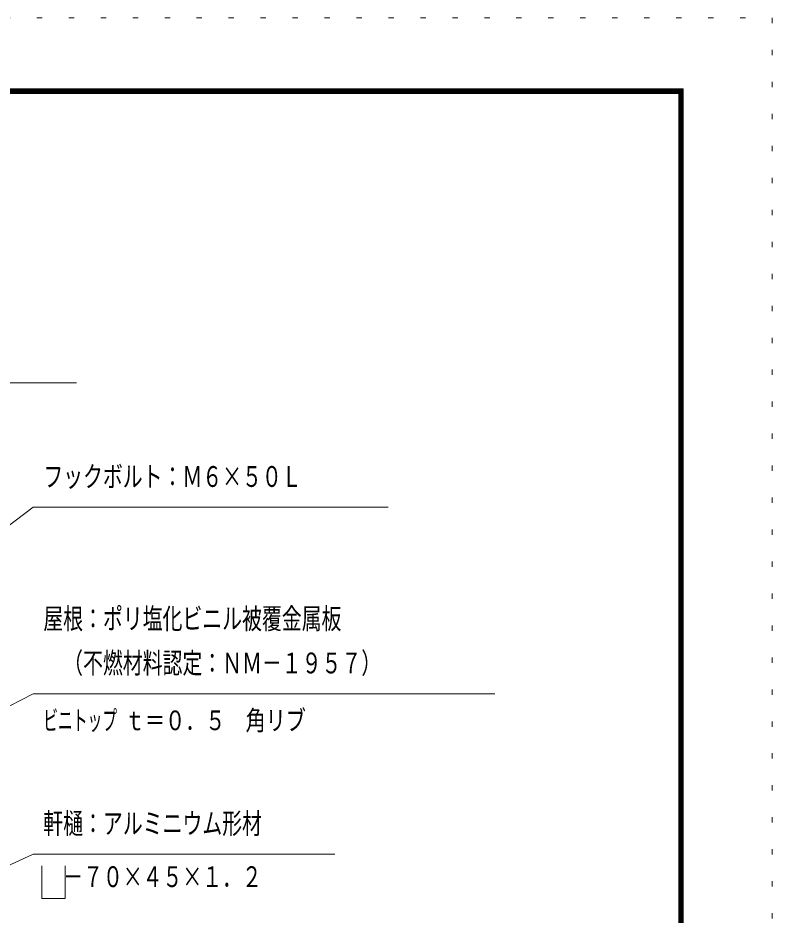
# Model space of a CAD drawing. Units: millimetres, scale not verified. Extents: x -23246 to 23254, y -10500 to 10500.
# Drawn here: x 19007 to 23254, y 5449 to 10500 of the extents above; entities that cross this region are included whole.
import ezdxf
from ezdxf.enums import TextEntityAlignment as Align

# ---------------------------------------------------------------- set-up
doc = ezdxf.new("R2010")
doc.units = ezdxf.units.MM
doc.header["$LTSCALE"] = 60
doc.linetypes.add('USER4', pattern=[3, 0.5, -2.5])
for name, color, linetype, lineweight in [('0-A_2-53DIM', 3, 'Continuous', 18), ('0-C_F-F4PAPAER', 5, 'Continuous', 18), ('0-D_F-E_J_ADD', 5, 'USER4', 18)]:
    doc.layers.add(name, color=color, linetype=linetype, lineweight=lineweight)
doc.styles.add('ＭＳ ゴシック', font='')
doc.styles.get('ＭＳ ゴシック').set_extended_font_data('MS Gothic')

msp = doc.modelspace()

# ---------------------------------------------------------------- linework, layer by layer
at = {"layer": '0-A_2-53DIM'}
for p, q in [((17998.13, 6132.39), (19092.33, 6694.93)), ((19092.33, 6694.93), (21692.33, 6694.93))]:
    msp.add_line(p, q, dxfattribs=at)
for points in [[(15985.36, 6298.37), (17187.23, 8444.93), (19337.23, 8444.93)], [(21092.33, 7744.93), (19092.33, 7744.93), (17354.96, 6427.52)], [(18415.07, 5478.5), (19092.33, 5791.9), (20792.33, 5791.9)], [(19273.97, 5725.85), (19273.97, 5541.9), (19142.34, 5541.9), (19142.34, 5725.85)]]:
    msp.add_lwpolyline(points, dxfattribs=at)
at = {"layer": '0-C_F-F4PAPAER'}
for points in [[(22753.74, -10000), (-5946.25, -10000), (-5946.25, 10100), (22753.74, 10100)], [(22751.24, -9997.5), (22751.24, 10097.5), (-5943.75, 10097.5), (-5943.75, -9997.5)], [(22748.74, -9995), (-5941.25, -9995), (-5941.25, 10095), (22748.74, 10095)], [(22746.24, -9992.5), (22746.24, 10092.5), (-5938.75, 10092.5), (-5938.75, -9992.5)], [(22743.74, -9990), (-5936.25, -9990), (-5936.25, 10090), (22743.74, 10090)], [(22741.24, -9987.5), (22741.24, 10087.5), (-5933.75, 10087.5), (-5933.75, -9987.5)], [(22738.74, -9985), (-5931.25, -9985), (-5931.25, 10085), (22738.74, 10085)], [(22736.25, -9982.5), (-5928.75, -9982.5), (-5928.75, 10082.5), (22736.25, 10082.5)], [(22733.74, -9980), (22733.74, 10080), (-5926.25, 10080), (-5926.25, -9980)], [(22731.24, -9977.5), (22731.24, 10077.5), (-5923.75, 10077.5), (-5923.75, -9977.5)], [(22728.74, -9975), (22728.74, 10075), (-5921.25, 10075), (-5921.25, -9975)]]:
    msp.add_lwpolyline(points, close=True, dxfattribs=at)
at = {"layer": '0-D_F-E_J_ADD'}
msp.add_lwpolyline([(23253.75, -10500), (-6446.25, -10500), (-6446.25, 10500), (23253.75, 10500)], close=True, dxfattribs=at)

# ---------------------------------------------------------------- texts
at = {"layer": '0-A_2-53DIM', "color": 7, "style": 'ＭＳ ゴシック'}
for s, height, width, p in [('フックボルト：Ｍ６×５０Ｌ', 117.2, 0.7, (19150.33, 7824.7)), ('屋根：ポリ塩化ビニル被覆金属板', 117.2, 0.7, (19150.33, 7024.69)), ('\u3000（不燃材料認定：ＮＭ－１９５７）', 117.2, 0.7, (19150.33, 6774.7)), ('ｔ＝０．５\u3000角リブ', 110.7, 0.75, (19609.61, 6456.93)), ('ビニトップ ', 110.7, 0.55, (19150.33, 6456.93)), ('軒樋：アルミニウム形材', 117.2, 0.7, (19150.33, 5871.67)), ('\u3000－７０×４５×１．２', 117.2, 0.7, (19150.33, 5571.67))]:
    msp.add_text(s, height=height, dxfattribs=dict(at, width=width)).set_placement(p, align=Align.BOTTOM_LEFT)

doc.saveas('drawing.dxf')
